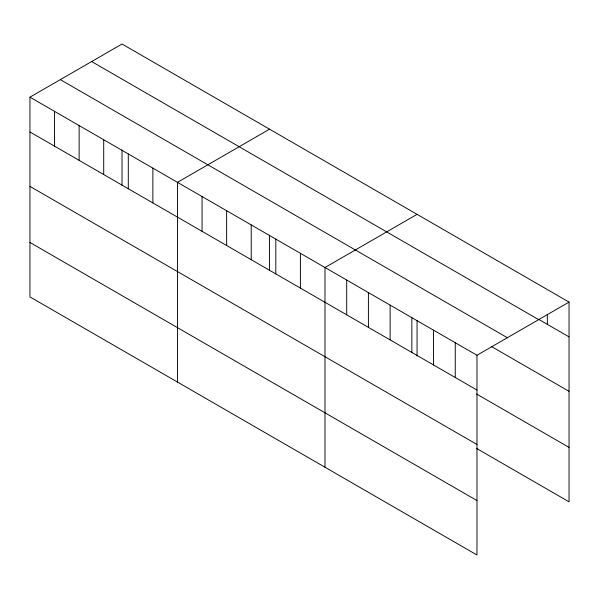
<?xml version="1.0" encoding="UTF-8"?>
<svg xmlns="http://www.w3.org/2000/svg" width="599" height="599" viewBox="0 0 599 599"><rect width="100%" height="100%" fill="white"/><g stroke="black" fill="none" stroke-linecap="round" stroke-linejoin="round"><path stroke-width="0.9" d="M29.95 97.165L476.976 355.259L476.976 554.988L29.95 296.902L29.95 97.165L122.024 44.012L569.05 302.098L569.05 501.835L476.572 448.441M269.543 129.182L177.469 182.336L177.469 382.072M417.061 214.352L324.987 267.506L324.987 467.242M476.976 355.259L569.05 302.098M538.494 319.252L569.05 336.893M91.64 61.555L538.666 319.641M60.334 79.63L507.36 337.716M491.846 346.754L569.05 391.319M29.95 131.96L476.976 390.046M476.572 394.007L569.05 447.401M29.95 186.394L476.976 444.48M29.95 242.468L476.976 500.562M547.336 314.288L547.336 324.358M455.262 342.718L455.262 377.512M433.549 330.184L433.549 364.978M417.061 320.398L417.061 355.911M411.842 317.65L411.842 352.444M390.129 305.116L390.129 339.91M368.415 292.582L368.415 327.368M346.701 280.04L346.701 314.834M300.399 253.31L300.399 288.104M275.817 239.113L275.817 273.908M269.543 235.227L269.543 270.741M251.228 224.924L251.228 259.711M226.639 210.728L226.639 245.523M202.058 196.532L202.058 231.326M152.88 168.139L152.88 202.934M128.298 153.95L128.298 188.737M122.024 150.057L122.024 185.578M103.709 139.754L103.709 174.549M79.12 125.558L79.12 160.352M54.539 111.362L54.539 146.156"/></g></svg>
